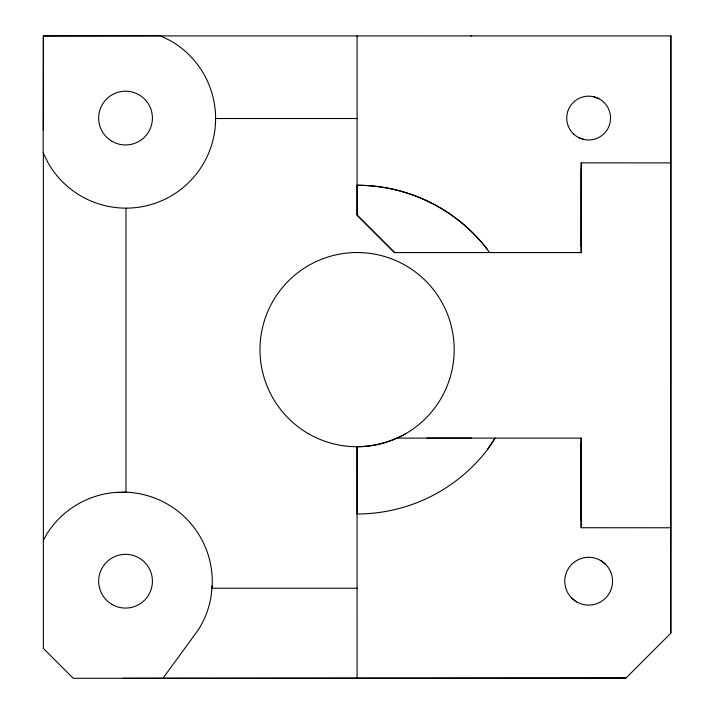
<?xml version="1.0" encoding="UTF-8"?>
<svg xmlns="http://www.w3.org/2000/svg" width="714" height="714" viewBox="0 0 714 714"><rect width="100%" height="100%" fill="white"/><g stroke="black" fill="none" stroke-linecap="round" stroke-linejoin="round"><path stroke-width="1.07" d="M405.641 433.728C390.826 442.011 374.056 446.545 357.071 446.705L357.089 513.973A164.336 164.336 0 0 0 487.439 449.642L495.159 438.093L487.457 449.677M670.83 162.899L581.241 162.881L581.214 252.551L394.44 252.533L357.089 215.182L357.089 35.905M581.241 162.881L581.214 252.551M581.187 527.744L581.178 438.11L581.178 527.744L670.821 527.762M670.821 633.193L670.848 35.932L670.821 633.202L625.999 678.059L122.656 678.3M125.967 208.149L125.967 492.223L114.633 492.499L126.351 492.214A89.634 89.634 0 0 1 212.219 585.48L211.924 588.238L357.098 588.238M212.21 585.48L210.969 597.136A89.634 89.634 0 0 1 198.367 629.757L162.944 678.3M43.367 540.337L46.937 533.786A89.634 89.634 0 0 1 114.633 492.499M357.089 215.182L357.107 185.274A164.336 164.336 0 0 1 487.483 249.57L489.411 252.461M394.44 252.533L581.241 252.524M470.972 35.914L471.731 35.914M670.848 35.932L43.367 35.914L43.152 152.814L48.347 163.327A89.634 89.634 0 0 0 189.353 181.892A89.634 89.634 0 0 0 170.789 40.885L160.275 35.7L43.367 35.914L43.367 130.573M215.601 118.515L357.089 118.515M396.761 438.11L581.214 438.137M426.918 438.128L471.74 438.128M625.999 678.05L73.247 678.3L43.367 648.419L43.367 152.85M593.539 96.729L598.903 98.719M578.394 137.436L583.757 139.435M600.608 560.499L605.552 564.301M571.753 598.1A23.901 23.901 0 0 0 611.737 587.39A23.901 23.901 0 0 0 582.463 558.116A23.901 23.901 0 0 0 571.753 598.1L576.698 601.902M357.161 215.093L394.512 252.444M357.071 446.705L357.098 678.3M581.241 168.906L581.232 246.544M581.187 442.493L581.205 520.122M357.071 185.265A164.336 164.336 0 0 1 487.439 249.561M573.735 134.125A21.902 21.902 0 0 0 609.997 122.969A21.902 21.902 0 0 0 582.205 97.14A21.902 21.902 0 0 0 573.735 134.125M112.089 141.363A26.891 26.891 0 0 0 152.421 118.078A26.891 26.891 0 0 0 112.089 94.792A26.891 26.891 0 0 0 112.089 141.363M308.537 433.728A97.104 97.104 0 0 0 454.193 349.637A97.104 97.104 0 0 0 308.537 265.537A97.104 97.104 0 0 0 308.537 433.728M112.089 604.481A26.891 26.891 0 0 0 152.421 581.196A26.891 26.891 0 0 0 112.089 557.911A26.891 26.891 0 0 0 112.089 604.481"/></g></svg>
